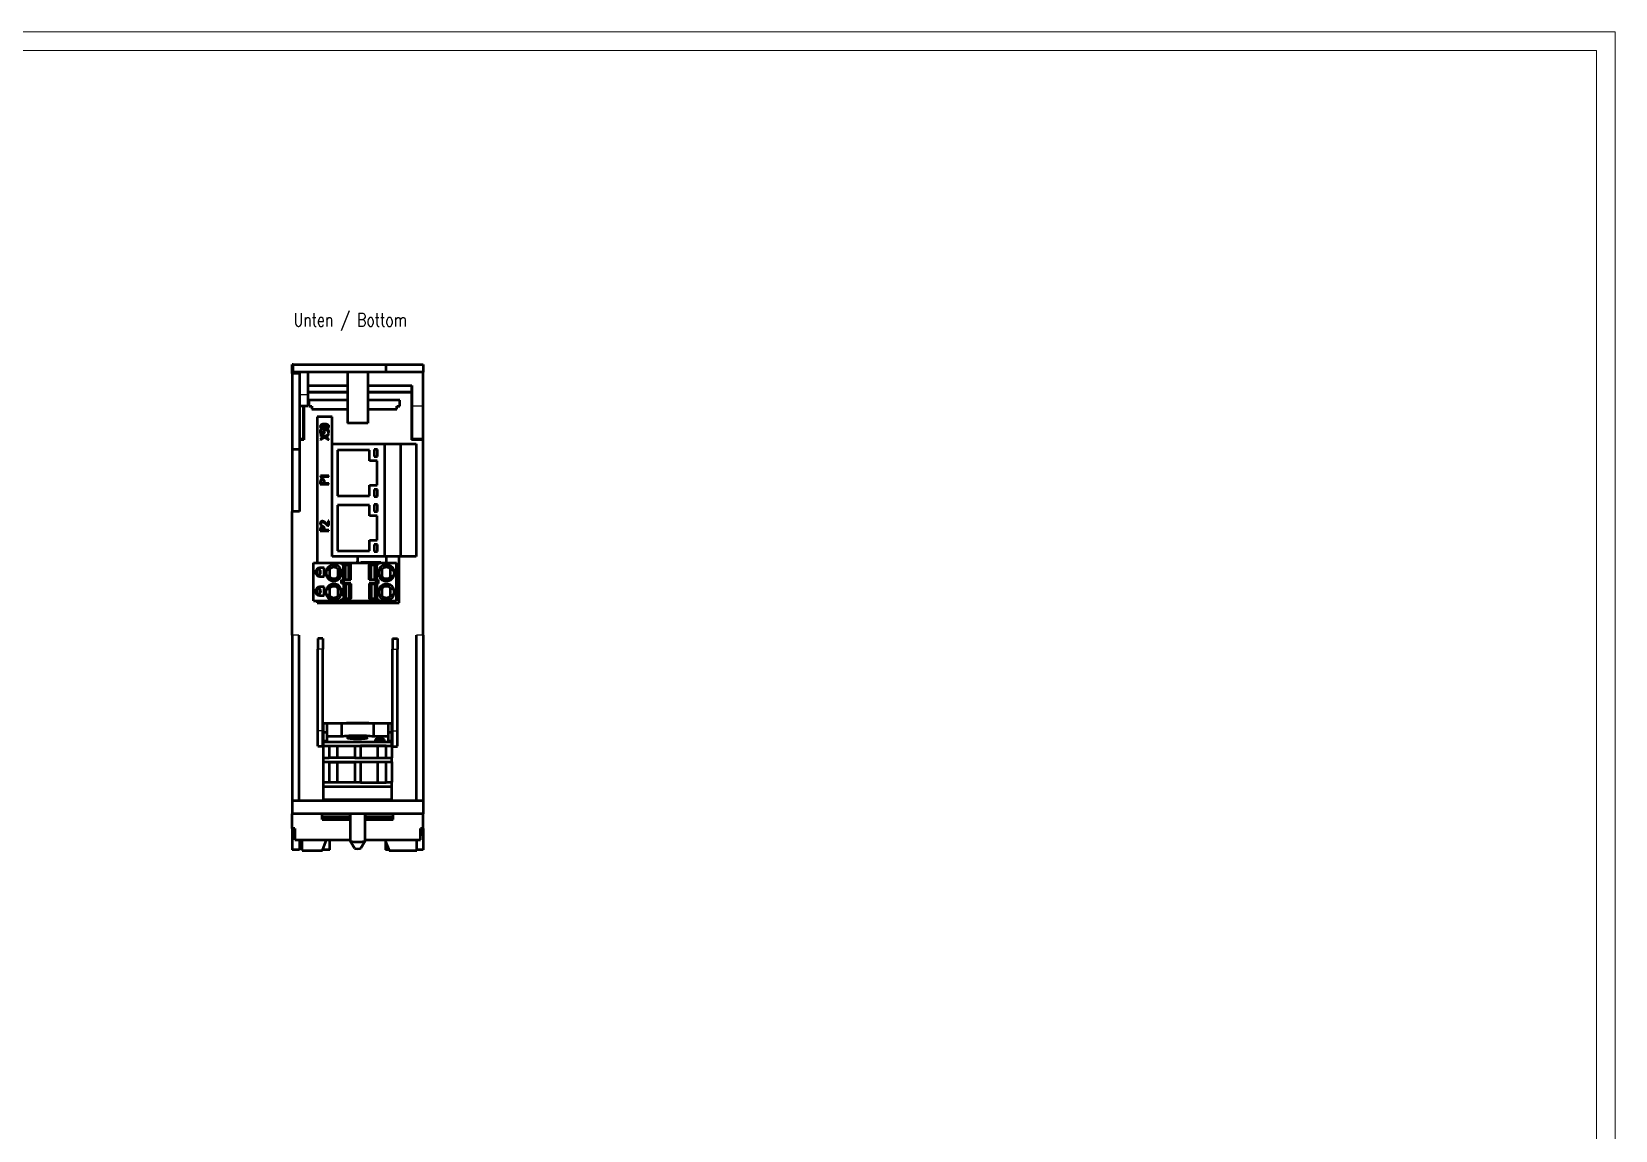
# Model space of a CAD drawing. Header units: millimetres. Extents: x 0 to 841, y 0 to 594.
# Drawn here: x 420.5 to 841, y 302.3 to 594 of the extents above; entities that cross this region are included whole.
import ezdxf

# ---------------------------------------------------------------- set-up
doc = ezdxf.new("R2010")
doc.units = ezdxf.units.MM
for name, color, linetype in [('1', 7, 'Continuous'), ('106', 7, 'Continuous'), ('201', 7, 'Continuous')]:
    doc.layers.add(name, color=color, linetype=linetype)
doc.styles.add('latin_extended', font='simplex.shx')

msp = doc.modelspace()

# ---------------------------------------------------------------- linework, layer by layer
at = {"layer": '1', "color": 7, "linetype": 'Continuous', "lineweight": 50}
for p, q in [((489.65, 503.58), (489.65, 505.58)), ((489.95, 505.58), (489.65, 505.58)), ((489.95, 505.58), (514.65, 505.58)), ((489.95, 503.58), (489.95, 505.58)), ((514.65, 505.58), (524.45, 505.58)), ((514.65, 503.58), (514.65, 505.58)), ((524.45, 505.58), (524.45, 503.58)), ((489.65, 503.23), (489.65, 503.58)), ((489.95, 503.58), (489.65, 503.58)), ((489.65, 503.23), (489.65, 483.03)), ((491.65, 503.23), (489.65, 503.23)), ((514.65, 503.58), (489.95, 503.58)), ((491.57, 503.58), (491.57, 503.23)), ((491.65, 503.23), (491.65, 483.03)), ((493.87, 503.58), (493.87, 497.58)), ((504.35, 503.58), (504.35, 490.08)), ((509.75, 503.58), (509.75, 490.08)), ((524.45, 503.58), (514.65, 503.58)), ((524.45, 494.58), (524.45, 503.58)), ((493.87, 500.08), (504.35, 500.08)), ((504.35, 498.28), (493.87, 498.28)), ((504.35, 498.18), (493.87, 498.18)), ((493.87, 497.58), (493.87, 494.58)), ((509.75, 500.08), (521.45, 500.08)), ((521.35, 498.28), (509.75, 498.28)), ((521.35, 498.18), (509.75, 498.18)), ((521.35, 500.08), (521.35, 498.28)), ((521.35, 498.28), (521.35, 498.18)), ((521.35, 498.18), (521.35, 485.58)), ((521.45, 500.08), (521.45, 494.58)), ((493.87, 494.58), (491.65, 494.58)), ((492.65, 485.78), (492.65, 494.58)), ((492.75, 494.58), (492.75, 485.58)), ((494.1, 496.15), (494.1, 494.57)), ((504.35, 496.15), (494.1, 496.15)), ((494.1, 494.57), (494.9, 494.57)), ((494.9, 494.57), (494.9, 493.8)), ((494.9, 493.8), (504.35, 493.8)), ((518.25, 496.15), (509.75, 496.15)), ((509.75, 493.8), (517.45, 493.8)), ((517.45, 494.57), (518.25, 494.57)), ((517.45, 493.8), (517.45, 494.57)), ((518.25, 494.57), (518.25, 496.15)), ((521.45, 494.58), (521.45, 485.78)), ((524.45, 485.78), (524.45, 494.58)), ((492.75, 489.44), (492.65, 489.44)), ((492.75, 488.13), (492.65, 488.13)), ((496.3, 491.77), (496.3, 452.97)), ((500.3, 491.77), (496.3, 491.77)), ((500.3, 484.58), (500.3, 491.77)), ((509.75, 490.08), (504.35, 490.08)), ((521.45, 489.44), (521.35, 489.44)), ((521.45, 488.13), (521.35, 488.13)), ((492.65, 485.78), (491.65, 485.78)), ((492.75, 485.58), (491.65, 485.58)), ((492.75, 486.85), (492.65, 486.85)), ((500.3, 484.58), (522.55, 484.58)), ((514.24, 454.68), (514.24, 484.58)), ((518.52, 454.68), (518.52, 484.58)), ((521.45, 486.85), (521.35, 486.85)), ((524.45, 485.58), (521.35, 485.58)), ((524.45, 485.78), (521.45, 485.78)), ((522.55, 484.58), (522.55, 454.68)), ((524.45, 485.58), (524.45, 485.78)), ((524.45, 433.78), (524.45, 485.58)), ((489.65, 483.03), (489.65, 466.58)), ((491.65, 483.03), (489.65, 483.03)), ((491.65, 483.03), (491.65, 466.58)), ((510.21, 482.86), (501.71, 482.86)), ((501.71, 482.86), (501.71, 470.76)), ((510.21, 480.06), (510.21, 482.86)), ((512.21, 480.06), (510.21, 480.06)), ((512.31, 483.06), (511.41, 483.06)), ((511.41, 483.06), (511.41, 481.16)), ((511.41, 481.16), (512.31, 481.16)), ((512.21, 473.56), (512.21, 480.06)), ((512.31, 481.16), (512.31, 483.06)), ((510.21, 470.76), (510.21, 473.56)), ((510.21, 473.56), (512.21, 473.56)), ((511.41, 472.46), (511.41, 470.56)), ((512.31, 472.46), (511.41, 472.46)), ((512.31, 470.56), (512.31, 472.46)), ((501.71, 470.76), (510.21, 470.76)), ((510.21, 468.26), (501.71, 468.26)), ((501.71, 468.26), (501.71, 456.16)), ((510.21, 465.46), (510.21, 468.26)), ((511.41, 470.56), (512.31, 470.56)), ((512.31, 468.46), (511.41, 468.46)), ((511.41, 468.46), (511.41, 466.56)), ((512.31, 466.56), (512.31, 468.46)), ((489.65, 433.78), (489.65, 466.58)), ((491.65, 466.58), (489.65, 466.58)), ((512.21, 465.46), (510.21, 465.46)), ((511.41, 466.56), (512.31, 466.56)), ((512.21, 458.96), (512.21, 465.46)), ((524.46, 465.38), (524.45, 465.38)), ((524.45, 464.88), (524.46, 464.88)), ((510.21, 458.96), (512.21, 458.96)), ((510.21, 456.16), (510.21, 458.96)), ((507, 454.68), (500.3, 454.68)), ((501.71, 456.16), (510.21, 456.16)), ((514.75, 454.68), (507, 454.68)), ((507, 454.68), (507, 453.02)), ((512.31, 457.86), (511.41, 457.86)), ((511.41, 457.86), (511.41, 455.96)), ((511.41, 455.96), (512.31, 455.96)), ((512.31, 455.96), (512.31, 457.86)), ((518.1, 454.68), (514.75, 454.68)), ((514.75, 452.97), (514.75, 454.68)), ((522.55, 454.68), (518.1, 454.68)), ((518.1, 442.38), (518.1, 454.68)), ((495.31, 452.97), (502.81, 452.97)), ((495.31, 442.91), (495.31, 452.97)), ((496.3, 451.34), (496.3, 449.61)), ((498.2, 451.63), (497.05, 451.63)), ((498.2, 449.33), (498.2, 451.63)), ((498.71, 451.07), (498.71, 449.49)), ((499.56, 451.24), (499.56, 449.31)), ((501.86, 449.31), (501.86, 451.24)), ((502.61, 449.27), (502.61, 451.28)), ((502.81, 452.97), (503.36, 452.97)), ((502.81, 452.53), (502.81, 452.97)), ((503.36, 452.53), (502.81, 452.53)), ((503.26, 452.43), (503.46, 452.43)), ((503.26, 448.53), (503.26, 452.43)), ((503.36, 452.97), (512.01, 452.97)), ((503.36, 452.53), (503.36, 452.97)), ((505.26, 452.53), (503.36, 452.53)), ((503.46, 452.43), (503.58, 452.43)), ((503.58, 452.43), (503.82, 452.43)), ((503.82, 452.43), (503.97, 452.43)), ((503.97, 452.43), (504.55, 452.43)), ((504.55, 452.43), (504.7, 452.43)), ((504.7, 452.43), (504.95, 452.43)), ((504.95, 452.43), (505.06, 452.43)), ((505.06, 452.43), (505.26, 452.43)), ((505.26, 452.43), (505.26, 452.53)), ((505.26, 448.53), (505.26, 452.43)), ((506.63, 453.02), (506.63, 452.97)), ((507, 453.02), (506.63, 453.02)), ((513.21, 453.02), (507.89, 453.02)), ((507.89, 453.02), (507.89, 452.97)), ((510.11, 452.53), (510.11, 452.43)), ((512.01, 452.53), (510.11, 452.53)), ((510.11, 452.43), (510.31, 452.43)), ((510.11, 448.53), (510.11, 452.43)), ((510.43, 452.43), (510.31, 452.43)), ((510.67, 452.43), (510.43, 452.43)), ((510.82, 452.43), (510.67, 452.43)), ((510.81, 452.43), (511.4, 452.43)), ((511.55, 452.43), (511.4, 452.43)), ((511.55, 452.43), (511.8, 452.43)), ((511.91, 452.43), (511.8, 452.43)), ((512.11, 452.43), (511.91, 452.43)), ((512.01, 452.97), (512.56, 452.97)), ((512.01, 452.53), (512.01, 452.97)), ((512.56, 452.53), (512.01, 452.53)), ((512.11, 448.53), (512.11, 452.43)), ((512.56, 452.97), (517.41, 452.97)), ((512.56, 452.53), (512.56, 452.97)), ((512.76, 449.27), (512.76, 451.28)), ((513.21, 452.97), (513.21, 453.02)), ((513.51, 451.24), (513.51, 449.31)), ((515.81, 449.31), (515.81, 451.24)), ((517.41, 442.91), (517.41, 452.97)), ((524.46, 451.61), (524.45, 451.61)), ((524.45, 451.1), (524.46, 451.1)), ((496.3, 446.27), (496.3, 444.53)), ((497.05, 449.33), (498.2, 449.33)), ((498.2, 446.55), (497.05, 446.55)), ((498.2, 444.25), (498.2, 446.55)), ((498.71, 444.41), (498.71, 445.99)), ((499.56, 446.16), (499.56, 444.23)), ((501.86, 444.23), (501.86, 446.16)), ((502.61, 446.2), (502.61, 444.19)), ((502.81, 448.43), (503.36, 448.43)), ((502.81, 447.45), (502.81, 448.43)), ((503.36, 447.45), (502.81, 447.45)), ((503.26, 448.53), (503.46, 448.53)), ((503.26, 447.35), (503.46, 447.35)), ((503.26, 447.35), (503.26, 443.45)), ((503.36, 448.43), (505.26, 448.43)), ((503.36, 447.45), (503.36, 448.43)), ((505.26, 447.45), (503.36, 447.45)), ((503.46, 448.53), (503.58, 448.53)), ((503.46, 447.35), (503.58, 447.35)), ((503.58, 448.53), (503.82, 448.53)), ((503.58, 447.35), (503.82, 447.35)), ((503.82, 448.53), (503.97, 448.53)), ((503.82, 447.35), (503.97, 447.35)), ((503.97, 448.53), (504.55, 448.53)), ((503.97, 447.35), (504.55, 447.35)), ((504.55, 448.53), (504.7, 448.53)), ((504.55, 447.35), (504.7, 447.35)), ((504.7, 448.53), (504.95, 448.53)), ((504.7, 447.35), (504.95, 447.35)), ((504.95, 448.53), (505.06, 448.53)), ((504.95, 447.35), (505.06, 447.35)), ((505.06, 448.53), (505.26, 448.53)), ((505.06, 447.35), (505.26, 447.35)), ((505.26, 448.43), (505.26, 448.53)), ((505.26, 447.35), (505.26, 447.45)), ((505.26, 447.35), (505.26, 443.45)), ((510.11, 448.53), (510.31, 448.53)), ((510.11, 448.53), (510.11, 448.43)), ((510.11, 448.43), (512.01, 448.43)), ((510.11, 447.45), (510.11, 447.35)), ((512.01, 447.45), (510.11, 447.45)), ((510.11, 447.35), (510.31, 447.35)), ((510.11, 447.35), (510.11, 443.45)), ((510.43, 448.53), (510.31, 448.53)), ((510.43, 447.35), (510.31, 447.35)), ((510.67, 448.53), (510.43, 448.53)), ((510.67, 447.35), (510.43, 447.35)), ((510.82, 448.53), (510.67, 448.53)), ((510.82, 447.35), (510.67, 447.35)), ((510.81, 448.53), (511.4, 448.53)), ((510.81, 447.35), (511.4, 447.35)), ((511.55, 448.53), (511.4, 448.53)), ((511.55, 447.35), (511.4, 447.35)), ((511.55, 448.53), (511.8, 448.53)), ((511.55, 447.35), (511.8, 447.35)), ((511.91, 448.53), (511.8, 448.53)), ((511.91, 447.35), (511.8, 447.35)), ((512.11, 448.53), (511.91, 448.53)), ((512.11, 447.35), (511.91, 447.35)), ((512.01, 448.43), (512.56, 448.43)), ((512.01, 447.45), (512.01, 448.43)), ((512.56, 447.45), (512.01, 447.45)), ((512.11, 447.35), (512.11, 443.45)), ((512.56, 447.45), (512.56, 448.43)), ((512.76, 444.19), (512.76, 446.2)), ((513.51, 446.16), (513.51, 444.23)), ((515.81, 444.23), (515.81, 446.16)), ((495.31, 442.91), (502.81, 442.91)), ((496.3, 442.91), (496.3, 442.38)), ((496.3, 442.38), (518.1, 442.38)), ((497.05, 444.25), (498.2, 444.25)), ((501.72, 443.3), (499.7, 443.3)), ((502.81, 443.35), (503.36, 443.35)), ((502.81, 442.91), (502.81, 443.35)), ((502.81, 442.91), (503.36, 442.91)), ((503.26, 443.45), (503.46, 443.45)), ((503.36, 443.35), (505.26, 443.35)), ((503.36, 442.91), (503.36, 443.35)), ((503.36, 442.91), (512.01, 442.91)), ((503.46, 443.45), (503.58, 443.45)), ((503.58, 443.45), (503.82, 443.45)), ((503.82, 443.45), (503.97, 443.45)), ((503.97, 443.45), (504.55, 443.45)), ((504.55, 443.45), (504.7, 443.45)), ((504.7, 443.45), (504.95, 443.45)), ((504.95, 443.45), (505.06, 443.45)), ((505.06, 443.45), (505.26, 443.45)), ((505.26, 443.35), (505.26, 443.45)), ((506.63, 442.91), (506.63, 442.86)), ((506.63, 442.86), (507, 442.86)), ((507, 442.86), (507, 442.47)), ((507, 442.47), (514.75, 442.47)), ((507.89, 442.91), (507.89, 442.86)), ((507.89, 442.86), (513.21, 442.86)), ((510.11, 443.45), (510.31, 443.45)), ((510.11, 443.45), (510.11, 443.35)), ((510.11, 443.35), (512.01, 443.35)), ((510.43, 443.45), (510.31, 443.45)), ((510.67, 443.45), (510.43, 443.45)), ((510.82, 443.45), (510.67, 443.45)), ((510.81, 443.45), (511.4, 443.45)), ((511.55, 443.45), (511.4, 443.45)), ((511.55, 443.45), (511.8, 443.45)), ((511.91, 443.45), (511.8, 443.45)), ((512.11, 443.45), (511.91, 443.45)), ((512.01, 443.35), (512.56, 443.35)), ((512.01, 442.91), (512.01, 443.35)), ((512.01, 442.91), (512.56, 442.91)), ((512.56, 442.91), (512.56, 443.35)), ((512.56, 442.91), (517.41, 442.91)), ((513.21, 442.86), (513.21, 442.91)), ((515.67, 443.3), (513.65, 443.3)), ((514.75, 442.47), (514.75, 442.91)), ((489.65, 433.78), (489.65, 389.78)), ((491.4, 433.78), (491.4, 389.78)), ((522.69, 389.78), (522.69, 433.78)), ((524.45, 433.78), (524.45, 389.78)), ((496.45, 432.87), (496.45, 430.04)), ((497.8, 432.87), (496.45, 432.87)), ((497.8, 432.87), (496.45, 432.87)), ((497.8, 432.87), (497.8, 430.04)), ((516.3, 432.87), (516.3, 430.04)), ((516.3, 432.87), (517.65, 432.87)), ((516.3, 432.87), (517.65, 432.87)), ((517.65, 432.87), (517.65, 430.04)), ((497.95, 407.99), (497.95, 410.38)), ((497.95, 410.38), (498.95, 410.38)), ((497.95, 405.7), (497.95, 407.99)), ((497.95, 407.99), (498.95, 407.99)), ((498.95, 407.99), (498.95, 410.38)), ((498.95, 410.38), (502.8, 410.38)), ((498.95, 405.7), (498.95, 407.99)), ((502.8, 410.38), (502.8, 406.81)), ((510, 410.38), (504.09, 410.38)), ((511.29, 410.38), (515.15, 410.38)), ((511.29, 410.38), (511.29, 406.81)), ((515.15, 410.38), (515.15, 407.99)), ((515.15, 410.38), (516.15, 410.38)), ((515.15, 407.99), (515.15, 405.7)), ((515.15, 407.99), (516.15, 407.99)), ((516.15, 407.99), (516.15, 410.38)), ((516.15, 405.7), (516.15, 407.99)), ((497.8, 404.19), (496.45, 404.19)), ((497.95, 405.47), (497.95, 405.7)), ((497.95, 405.7), (498.95, 405.7)), ((497.95, 404.4), (497.95, 405.47)), ((497.95, 405.47), (516.15, 405.47)), ((497.95, 404.4), (499.45, 404.4)), ((502.8, 406.81), (498.95, 406.81)), ((499.45, 404.4), (499.45, 404.37)), ((499.45, 404.4), (514.65, 404.4)), ((499.45, 404.37), (499.45, 404.34)), ((499.45, 404.37), (514.65, 404.37)), ((499.45, 404.34), (499.45, 401.18)), ((501.65, 404.34), (501.65, 401.16)), ((506.3, 404.34), (506.3, 401.18)), ((507.8, 404.34), (507.8, 401.18)), ((515.15, 406.81), (511.29, 406.81)), ((511.7, 406.02), (511.7, 405.82)), ((511.97, 405.94), (512.17, 405.97)), ((511.97, 405.72), (511.97, 405.94)), ((512.9, 405.79), (511.97, 405.94)), ((512.17, 405.97), (512.55, 405.9)), ((512.3, 406.03), (512.3, 405.94)), ((512.43, 405.76), (512.63, 405.78)), ((512.43, 405.67), (512.43, 405.76)), ((512.45, 401.16), (512.45, 404.34)), ((512.55, 405.9), (512.77, 405.92)), ((512.92, 405.9), (512.71, 405.88)), ((512.71, 405.88), (513.09, 405.81)), ((512.8, 406.03), (513, 406.05)), ((513.18, 405.96), (512.8, 406.03)), ((513.09, 405.81), (512.9, 405.79)), ((512.92, 405.84), (512.92, 405.9)), ((512.97, 405.94), (513.18, 405.96)), ((513, 406.05), (513.92, 405.89)), ((513.34, 405.94), (513.12, 405.92)), ((513.46, 406.08), (513.26, 406.06)), ((513.26, 406.01), (513.26, 406.06)), ((513.72, 405.87), (513.34, 405.94)), ((513.46, 405.97), (513.46, 406.08)), ((513.59, 405.68), (513.59, 405.81)), ((513.92, 405.89), (513.72, 405.87)), ((513.72, 405.69), (513.72, 405.87)), ((513.92, 405.72), (513.92, 405.89)), ((514.2, 405.82), (514.2, 406.02)), ((514.65, 404.37), (514.65, 404.4)), ((514.65, 404.4), (516.15, 404.4)), ((514.65, 404.34), (514.65, 404.37)), ((514.65, 401.18), (514.65, 404.34)), ((515.15, 405.7), (516.15, 405.7)), ((516.15, 405.47), (516.15, 405.7)), ((516.15, 404.4), (516.15, 405.47)), ((516.3, 404.19), (517.65, 404.19)), ((497.95, 400.08), (497.95, 401.18)), ((497.95, 401.18), (499.45, 401.18)), ((497.95, 400.08), (516.15, 400.08)), ((499.45, 401.16), (499.45, 401.18)), ((506.3, 401.16), (499.45, 401.16)), ((499.45, 400.08), (499.45, 400.06)), ((499.45, 400.06), (499.45, 394.68)), ((499.45, 400.06), (506.3, 400.06)), ((501.65, 400.06), (501.65, 394.66)), ((506.3, 401.18), (506.3, 401.16)), ((506.3, 401.18), (507.8, 401.18)), ((506.3, 400.06), (506.3, 394.68)), ((507.8, 401.18), (507.8, 401.16)), ((507.8, 401.16), (514.65, 401.16)), ((507.8, 400.06), (507.8, 394.68)), ((514.65, 400.06), (507.8, 400.06)), ((512.45, 394.66), (512.45, 400.06)), ((514.65, 401.18), (516.15, 401.18)), ((514.65, 401.16), (514.65, 401.18)), ((514.65, 400.06), (514.65, 400.08)), ((514.65, 394.68), (514.65, 400.06)), ((516.15, 400.08), (516.15, 401.18)), ((497.95, 393.58), (497.95, 394.68)), ((497.95, 394.68), (499.45, 394.68)), ((497.95, 390.08), (497.95, 393.58)), ((497.95, 393.58), (516.15, 393.58)), ((499.45, 394.66), (499.45, 394.68)), ((506.3, 394.66), (499.45, 394.66)), ((506.3, 394.68), (507.8, 394.68)), ((506.3, 394.68), (506.3, 394.66)), ((507.8, 394.68), (507.8, 394.66)), ((507.8, 394.66), (514.65, 394.66)), ((514.65, 394.66), (514.65, 394.68)), ((514.65, 394.68), (516.15, 394.68)), ((516.15, 393.58), (516.15, 394.68)), ((516.15, 390.08), (516.15, 393.58)), ((489.65, 389.78), (489.65, 386.28)), ((491.4, 389.78), (489.65, 389.78)), ((522.69, 389.78), (491.4, 389.78)), ((497.95, 390.08), (516.15, 390.08)), ((499.65, 390.08), (499.65, 389.78)), ((514.45, 390.08), (514.45, 389.78)), ((524.45, 389.78), (522.69, 389.78)), ((524.45, 389.78), (524.45, 386.28)), ((489.65, 382.38), (489.65, 386.28)), ((524.45, 386.28), (489.65, 386.28)), ((497.65, 385.59), (497.65, 386.28)), ((497.65, 385.52), (497.65, 385.59)), ((497.65, 385.59), (505.05, 385.59)), ((497.65, 384.78), (497.65, 385.52)), ((497.65, 385.52), (505.05, 385.52)), ((497.65, 384.78), (505.05, 384.78)), ((505.05, 385.76), (505.05, 386.28)), ((505.05, 386.28), (505.05, 379.14)), ((509.05, 386.28), (509.05, 385.76)), ((509.05, 379.14), (509.05, 386.28)), ((509.05, 385.59), (516.45, 385.59)), ((509.05, 385.52), (516.45, 385.52)), ((509.05, 384.78), (516.45, 384.78)), ((516.45, 385.59), (516.45, 386.28)), ((516.45, 385.52), (516.45, 385.59)), ((516.45, 384.78), (516.45, 385.52)), ((524.45, 382.38), (524.45, 386.28)), ((489.65, 382.38), (489.65, 382.28)), ((490.35, 382.38), (489.65, 382.38)), ((489.65, 382.28), (489.65, 381.28)), ((489.65, 381.28), (489.65, 376.78)), ((490.12, 381.28), (489.65, 381.28)), ((490.35, 382.38), (490.35, 379.38)), ((490.35, 379.38), (505.05, 379.38)), ((491.65, 379.38), (491.65, 376.78)), ((492.33, 376.58), (492.33, 379.38)), ((497.72, 376.58), (498.64, 378.98)), ((498.64, 378.98), (498.64, 379.38)), ((499.65, 376.78), (499.65, 379.38)), ((505.05, 379.12), (506.2, 377.15)), ((507.89, 377.15), (509.04, 379.12)), ((509.05, 379.38), (523.74, 379.38)), ((514.45, 379.45), (514.45, 378.98)), ((514.45, 379.38), (514.45, 376.78)), ((514.45, 378.98), (515.38, 376.58)), ((522.77, 376.58), (522.77, 379.38)), ((523.74, 379.38), (523.74, 382.38)), ((524.45, 382.38), (523.74, 382.38)), ((524.45, 381.28), (523.98, 381.28)), ((524.45, 382.38), (524.45, 382.28)), ((524.45, 382.28), (524.45, 381.28)), ((524.45, 381.28), (524.45, 376.78)), ((491.65, 376.78), (489.65, 376.78)), ((492.33, 376.58), (497.72, 376.58)), ((499.65, 376.78), (497.79, 376.78)), ((515.3, 376.78), (514.45, 376.78)), ((515.38, 376.58), (522.77, 376.58)), ((524.45, 376.78), (522.77, 376.78))]:
    msp.add_line(p, q, dxfattribs=at)
at = {"layer": '1', "color": 7, "linetype": 'Continuous', "lineweight": 25}
for p, q in [((493.87, 497.58), (491.65, 497.58)), ((492.65, 494.58), (491.65, 494.58)), ((524.45, 494.58), (521.45, 494.58)), ((503.46, 448.53), (503.46, 452.43)), ((503.58, 448.53), (503.58, 452.43)), ((503.82, 448.53), (503.82, 452.43)), ((503.97, 448.53), (503.97, 452.43)), ((504.55, 448.53), (504.55, 452.43)), ((504.7, 448.53), (504.7, 452.43)), ((504.95, 448.53), (504.95, 452.43)), ((505.06, 448.53), (505.06, 452.43)), ((510.31, 448.53), (510.31, 452.43)), ((510.43, 448.53), (510.43, 452.43)), ((510.67, 448.53), (510.67, 452.43)), ((510.82, 448.53), (510.82, 452.43)), ((511.4, 448.53), (511.4, 452.43)), ((511.55, 448.53), (511.55, 452.43)), ((511.8, 448.53), (511.8, 452.43)), ((511.91, 448.53), (511.91, 452.43)), ((503.46, 447.35), (503.46, 443.45)), ((503.58, 447.35), (503.58, 443.45)), ((503.82, 447.35), (503.82, 443.45)), ((503.97, 447.35), (503.97, 443.45)), ((504.55, 447.35), (504.55, 443.45)), ((504.7, 447.35), (504.7, 443.45)), ((504.95, 447.35), (504.95, 443.45)), ((505.06, 447.35), (505.06, 443.45)), ((510.31, 447.35), (510.31, 443.45)), ((510.43, 447.35), (510.43, 443.45)), ((510.67, 447.35), (510.67, 443.45)), ((510.82, 447.35), (510.82, 443.45)), ((511.4, 447.35), (511.4, 443.45)), ((511.55, 447.35), (511.55, 443.45)), ((511.8, 447.35), (511.8, 443.45)), ((511.91, 447.35), (511.91, 443.45)), ((491.4, 433.78), (489.65, 433.78)), ((524.45, 433.78), (522.69, 433.78)), ((489.95, 382.28), (489.65, 382.28)), ((524.45, 382.28), (524.15, 382.28))]:
    msp.add_line(p, q, dxfattribs=at)
at = {"layer": '1', "color": 7, "linetype": 'Continuous', "lineweight": 50}
for centre, radius, start, end in [((497.05, 450.48), 1.15, 90, 270), ((496.06, 450.48), 1.15, 0, 64.3655), ((496.06, 450.48), 1.15, 295.6345, 0), ((500.71, 450.28), 2.15, 27.9055, 158.4711), ((500.71, 450.28), 1.5, 39.9445, 140.0555), ((514.66, 450.28), 2.15, 207.9055, 152.0945), ((514.66, 450.28), 1.5, 39.9445, 140.0555), ((497.05, 445.4), 1.15, 90, 270), ((496.06, 445.4), 1.15, 0, 64.3655), ((500.71, 450.28), 2.15, 201.5289, 332.0945), ((500.71, 445.2), 2.15, 27.9055, 158.4711), ((500.71, 450.28), 1.5, 219.9445, 320.0555), ((500.71, 445.2), 1.5, 39.9445, 140.0555), ((514.66, 445.2), 2.15, 297.9055, 152.0945), ((514.66, 450.28), 1.5, 219.9445, 320.0555), ((514.66, 445.2), 1.5, 39.9445, 140.0555), ((496.06, 445.4), 1.15, 295.6345, 0), ((500.71, 445.2), 2.15, 201.5289, 242.0945), ((500.71, 445.2), 1.5, 219.9445, 320.0555), ((500.71, 445.2), 2.15, 297.9055, 332.0945), ((514.66, 445.2), 2.15, 207.9055, 242.0945), ((514.66, 445.2), 1.5, 219.9445, 320.0555), ((516.45, 386.28), 26.81, 188.3654, 193.1942), ((497.64, 386.28), 26.81, 346.8058, 351.6345)]:
    msp.add_arc(centre, radius, start, end, dxfattribs=at)
for centre, major_axis, ratio, start_param, end_param in [((499.86, 450.28), (1.3, 0), 0.759934, 1.805503, 2.657041), ((501.56, 450.28), (1.3, 0), 0.759934, 0.62981, 1.336089), ((513.81, 450.28), (1.3, 0), 0.759934, 1.805503, 2.511783), ((515.51, 450.28), (1.3, 0), 0.759934, 0, 1.336089), ((515.51, 450.28), (1.3, 0), 0.759934, 4.947096, 6.283185), ((499.86, 450.28), (1.3, 0), 0.759934, 3.626145, 4.477682), ((499.86, 445.2), (1.3, 0), 0.759934, 1.805503, 2.657041), ((501.56, 450.28), (1.3, 0), 0.759934, 4.947096, 5.653375), ((501.56, 445.2), (1.3, 0), 0.759934, 0.62981, 1.336089), ((513.81, 450.28), (1.3, 0), 0.759934, 3.771402, 4.477682), ((513.81, 445.2), (1.3, 0), 0.759934, 1.805503, 2.511783), ((515.51, 445.2), (1.3, 0), 0.759934, 0, 1.336089), ((499.86, 445.2), (1.3, 0), 0.759934, 3.626145, 4.477682), ((501.56, 445.2), (1.3, 0), 0.759934, 4.947096, 5.653375), ((513.81, 445.2), (1.3, 0), 0.759934, 3.771402, 4.477682), ((515.51, 445.2), (1.3, 0), 0.759934, 4.947096, 6.283185), ((507.05, 406.35), (5.5, 0), 0.12941, 0.689775, 2.451818), ((512.95, 406.02), (-1.25, 0), 0.130526, 3.141593, 6.283185), ((512.95, 405.82), (-1.25, 0), 0.130526, 0, 3.141593), ((512.95, 405.72), (-1.25, 0), 0.130526, 5.60465, 5.966375), ((512.95, 405.72), (-1.25, 0), 0.130526, 3.458403, 3.820128), ((507.05, 379.14), (-2, 0), 0.130526, 0, 3.141593), ((507.05, 377.16), (0.85, 0), 0.130526, 3.217384, 6.207493)]:
    msp.add_ellipse(centre, major_axis=major_axis, ratio=ratio, start_param=start_param, end_param=end_param, dxfattribs=at)
msp.add_ellipse((507.05, 406.47), major_axis=(2.69, 0), ratio=0.130526, dxfattribs=at)
for points, knots in [([(499.27, 489.55), (499.21, 489.6), (499.15, 489.64), (499.02, 489.69), (498.94, 489.72), (498.77, 489.74), (498.68, 489.75), (498.49, 489.75), (498.39, 489.75), (498.27, 489.75), (498.26, 489.75), (498.14, 489.75), (498.04, 489.75), (497.84, 489.75), (497.75, 489.74), (497.59, 489.72), (497.51, 489.7), (497.38, 489.64), (497.31, 489.6), (497.17, 489.46), (497.13, 489.35), (497.13, 489.05), (497.17, 488.93), (497.31, 488.79), (497.38, 488.75), (497.44, 488.72)], [0, 0, 0, 0, 0.078552, 0.078552, 0.157105, 0.157105, 0.236105, 0.236105, 0.315096, 0.315096, 0.323455, 0.323455, 0.402446, 0.402446, 0.481446, 0.481446, 0.560979, 0.560979, 0.640512, 0.640512, 0.780776, 0.780776, 0.92052, 0.92052, 1, 1, 1, 1]), ([(497.38, 488.95), (497.32, 489), (497.28, 489.09), (497.28, 489.3), (497.32, 489.39), (497.38, 489.44)], [0, 0, 0, 0, 0.506427, 0.506427, 1, 1, 1, 1]), ([(497.38, 488.95), (497.32, 489), (497.28, 489.09), (497.28, 489.3), (497.32, 489.39), (497.38, 489.44)], [0, 0, 0, 0, 0.506427, 0.506427, 1, 1, 1, 1]), ([(497.38, 489.44), (497.42, 489.48), (497.47, 489.51), (497.58, 489.56), (497.65, 489.57), (497.8, 489.59), (497.88, 489.6), (498.06, 489.6), (498.15, 489.6), (498.26, 489.6), (498.27, 489.6), (498.38, 489.6), (498.47, 489.6), (498.64, 489.6), (498.73, 489.59), (498.88, 489.57), (498.94, 489.56), (499.06, 489.51), (499.11, 489.48), (499.21, 489.38), (499.24, 489.3), (499.24, 489.09), (499.22, 489.01), (499.11, 488.91), (499.06, 488.88), (499, 488.86)], [0, 0, 0, 0, 0.086443, 0.086443, 0.173633, 0.173633, 0.260744, 0.260744, 0.347275, 0.347275, 0.357164, 0.357164, 0.439739, 0.439739, 0.522325, 0.522325, 0.604911, 0.604911, 0.686566, 0.686566, 0.80066, 0.80066, 0.917169, 0.917169, 1, 1, 1, 1]), ([(497.44, 488.72), (497.51, 488.7), (497.59, 488.67), (497.75, 488.65), (497.84, 488.64), (498.04, 488.64), (498.14, 488.64), (498.26, 488.64), (498.27, 488.64), (498.39, 488.64), (498.49, 488.64), (498.68, 488.64), (498.77, 488.65), (498.94, 488.67), (499.02, 488.7), (499.15, 488.75), (499.21, 488.79), (499.27, 488.84)], [0, 0, 0, 0, 0.141898, 0.141898, 0.282703, 0.282703, 0.423492, 0.423492, 0.438391, 0.438391, 0.57918, 0.57918, 0.719985, 0.719985, 0.859993, 0.859993, 1, 1, 1, 1]), ([(499, 488.86), (498.94, 488.84), (498.88, 488.82), (498.73, 488.8), (498.64, 488.8), (498.47, 488.79), (498.38, 488.79), (498.27, 488.79), (498.26, 488.79), (498.15, 488.79), (498.06, 488.79), (497.88, 488.8), (497.8, 488.8), (497.65, 488.82), (497.58, 488.83), (497.52, 488.86)], [0, 0, 0, 0, 0.159289, 0.159289, 0.318578, 0.318578, 0.477845, 0.477845, 0.496919, 0.496919, 0.663815, 0.663815, 0.831832, 0.831832, 1, 1, 1, 1]), ([(499.4, 487.76), (499.4, 487.8), (499.4, 487.84), (499.4, 487.94), (499.39, 488.01), (499.32, 488.14), (499.27, 488.2), (499.15, 488.3), (499.07, 488.33), (498.89, 488.39), (498.79, 488.4), (498.43, 488.4), (498.25, 488.36), (497.98, 488.2), (497.91, 488.09), (497.91, 487.89), (497.92, 487.84), (497.94, 487.75), (497.96, 487.71), (497.98, 487.67)], [0, 0, 0, 0, 0.029959, 0.029959, 0.126646, 0.126646, 0.223666, 0.223666, 0.321094, 0.321094, 0.417954, 0.417954, 0.628476, 0.628476, 0.838607, 0.838607, 0.919303, 0.919303, 1, 1, 1, 1]), ([(498.11, 487.77), (498.08, 487.81), (498.07, 487.87), (498.07, 488.01), (498.1, 488.07), (498.19, 488.15), (498.24, 488.18), (498.37, 488.22), (498.44, 488.24), (498.57, 488.25), (498.63, 488.25), (498.75, 488.25), (498.82, 488.24), (498.96, 488.21), (499.02, 488.18), (499.12, 488.12), (499.17, 488.08), (499.23, 487.98), (499.24, 487.92), (499.24, 487.83), (499.24, 487.79), (499.23, 487.73), (499.22, 487.69), (499.21, 487.66)], [0, 0, 0, 0, 0.077575, 0.077575, 0.151004, 0.151004, 0.224877, 0.224877, 0.299345, 0.299345, 0.373813, 0.373813, 0.495755, 0.495755, 0.617696, 0.617696, 0.739638, 0.739638, 0.8632, 0.8632, 0.9316, 0.9316, 1, 1, 1, 1]), ([(499.27, 488.84), (499.36, 488.93), (499.4, 489.05), (499.4, 489.34), (499.36, 489.46), (499.27, 489.55)], [0, 0, 0, 0, 0.502804, 0.502804, 1, 1, 1, 1]), ([(499.27, 488.84), (499.36, 488.93), (499.4, 489.05), (499.4, 489.34), (499.36, 489.46), (499.27, 489.55)], [0, 0, 0, 0, 0.502804, 0.502804, 1, 1, 1, 1]), ([(497.98, 487.67), (498, 487.64), (498.02, 487.61), (498.07, 487.55), (498.1, 487.53), (498.12, 487.51)], [0, 0, 0, 0, 0.505491, 0.505491, 1, 1, 1, 1]), ([(499.11, 487.37), (499.19, 487.4), (499.24, 487.44), (499.32, 487.53), (499.35, 487.58), (499.39, 487.67), (499.4, 487.72), (499.4, 487.76)], [0, 0, 0, 0, 0.332191, 0.332191, 0.664382, 0.664382, 1, 1, 1, 1]), ([(497.18, 475.81), (497.22, 475.77), (497.26, 475.73), (497.34, 475.64), (497.38, 475.6), (497.45, 475.52), (497.48, 475.49), (497.53, 475.43), (497.55, 475.41), (497.55, 475.4)], [0, 0, 0, 0, 0.24629, 0.24629, 0.49534, 0.49534, 0.74767, 0.74767, 1, 1, 1, 1]), ([(497.71, 475.43), (497.71, 475.44), (497.7, 475.45), (497.7, 475.48), (497.68, 475.5), (497.63, 475.57), (497.6, 475.61), (497.5, 475.72), (497.43, 475.79), (497.34, 475.88)], [0, 0, 0, 0, 0.242054, 0.242054, 0.49186, 0.49186, 0.74593, 0.74593, 1, 1, 1, 1]), ([(498.28, 474.04), (498.28, 474.18), (498.28, 474.31), (498.28, 474.66), (498.23, 474.84), (498.06, 475.03), (498, 475.07), (497.87, 475.13), (497.8, 475.15), (497.65, 475.15), (497.58, 475.13), (497.44, 475.07), (497.38, 475.03), (497.27, 474.91), (497.22, 474.84), (497.16, 474.66), (497.14, 474.56), (497.14, 474.25), (497.14, 474.06), (497.14, 473.87)], [0, 0, 0, 0, 0.118521, 0.118521, 0.314648, 0.314648, 0.404037, 0.404037, 0.493938, 0.493938, 0.583277, 0.583277, 0.673112, 0.673112, 0.76219, 0.76219, 0.851713, 0.851713, 1, 1, 1, 1]), ([(497.3, 474.44), (497.3, 474.53), (497.31, 474.61), (497.36, 474.74), (497.39, 474.79), (497.47, 474.88), (497.52, 474.92), (497.62, 474.96), (497.67, 474.97), (497.77, 474.97), (497.82, 474.96), (497.92, 474.92), (497.96, 474.89), (498.04, 474.8), (498.07, 474.74), (498.11, 474.61), (498.12, 474.53), (498.12, 474.31), (498.12, 474.18), (498.12, 474.04)], [0, 0, 0, 0, 0.106268, 0.106268, 0.213254, 0.213254, 0.32024, 0.32024, 0.42804, 0.42804, 0.532978, 0.532978, 0.638764, 0.638764, 0.743844, 0.743844, 0.848924, 0.848924, 1, 1, 1, 1]), ([(497.19, 463.75), (497.17, 463.71), (497.16, 463.67), (497.13, 463.57), (497.13, 463.52), (497.13, 463.23), (497.22, 463.07), (497.42, 462.98)], [0, 0, 0, 0, 0.181217, 0.181217, 0.362434, 0.362434, 1, 1, 1, 1]), ([(498.28, 461.62), (498.28, 461.74), (498.28, 461.86), (498.28, 462.18), (498.23, 462.34), (498.06, 462.51), (498, 462.55), (497.87, 462.61), (497.8, 462.62), (497.65, 462.62), (497.58, 462.61), (497.44, 462.55), (497.38, 462.51), (497.27, 462.41), (497.22, 462.34), (497.16, 462.18), (497.14, 462.09), (497.14, 461.81), (497.14, 461.64), (497.14, 461.47)], [0, 0, 0, 0, 0.118499, 0.118499, 0.31459, 0.31459, 0.403966, 0.403966, 0.493872, 0.493872, 0.583215, 0.583215, 0.67307, 0.67307, 0.762169, 0.762169, 0.851699, 0.851699, 1, 1, 1, 1]), ([(497.97, 463.94), (497.93, 463.96), (497.88, 463.97), (497.78, 463.99), (497.72, 464), (497.61, 464), (497.55, 463.99), (497.43, 463.96), (497.38, 463.94), (497.3, 463.88), (497.28, 463.86), (497.25, 463.84)], [0, 0, 0, 0, 0.210731, 0.210731, 0.421785, 0.421785, 0.657879, 0.657879, 0.892261, 0.892261, 1, 1, 1, 1]), ([(497.49, 463.12), (497.35, 463.19), (497.28, 463.3), (497.28, 463.6), (497.33, 463.7), (497.42, 463.77)], [0, 0, 0, 0, 0.512977, 0.512977, 1, 1, 1, 1]), ([(497.42, 463.77), (497.45, 463.79), (497.49, 463.81), (497.58, 463.83), (497.62, 463.84), (497.71, 463.84), (497.76, 463.83), (497.84, 463.82), (497.88, 463.81), (497.92, 463.79)], [0, 0, 0, 0, 0.251259, 0.251259, 0.499997, 0.499997, 0.748734, 0.748734, 1, 1, 1, 1]), ([(497.92, 463.79), (497.97, 463.78), (498.02, 463.75), (498.15, 463.67), (498.22, 463.62), (498.36, 463.52), (498.43, 463.46), (498.58, 463.34), (498.65, 463.28), (498.79, 463.16), (498.85, 463.1), (498.98, 463), (499.03, 462.95), (499.08, 462.91)], [0, 0, 0, 0, 0.166514, 0.166514, 0.332492, 0.332492, 0.499168, 0.499168, 0.665741, 0.665741, 0.832218, 0.832218, 1, 1, 1, 1]), ([(499.16, 463.05), (499.04, 463.15), (498.92, 463.25), (498.69, 463.44), (498.59, 463.53), (498.38, 463.69), (498.29, 463.76), (498.12, 463.88), (498.04, 463.92), (497.97, 463.94)], [0, 0, 0, 0, 0.249944, 0.249944, 0.499392, 0.499392, 0.749391, 0.749391, 1, 1, 1, 1]), ([(497.3, 461.98), (497.3, 462.06), (497.31, 462.13), (497.36, 462.25), (497.39, 462.3), (497.47, 462.38), (497.52, 462.41), (497.62, 462.45), (497.67, 462.46), (497.77, 462.46), (497.82, 462.45), (497.92, 462.41), (497.96, 462.38), (498.04, 462.31), (498.07, 462.26), (498.11, 462.14), (498.12, 462.07), (498.12, 461.86), (498.12, 461.74), (498.12, 461.62)], [0, 0, 0, 0, 0.106234, 0.106234, 0.213166, 0.213166, 0.320097, 0.320097, 0.427867, 0.427867, 0.532775, 0.532775, 0.638557, 0.638557, 0.743697, 0.743697, 0.848837, 0.848837, 1, 1, 1, 1]), ([(496.45, 408.36), (496.45, 410.07), (496.45, 413.58), (496.45, 419.02), (496.45, 424.53), (496.45, 428.22), (496.45, 430.04)], [0, 0, 0, 0, 0.247133, 0.501505, 0.755848, 1, 1, 1, 1]), ([(497.8, 408.36), (497.8, 410.07), (497.8, 413.58), (497.8, 419.02), (497.8, 424.53), (497.8, 428.22), (497.8, 430.04)], [0, 0, 0, 0, 0.247133, 0.501505, 0.755848, 1, 1, 1, 1]), ([(516.3, 408.36), (516.3, 410.07), (516.3, 413.58), (516.3, 419.02), (516.3, 424.53), (516.3, 428.22), (516.3, 430.04)], [0, 0, 0, 0, 0.247133, 0.501505, 0.755848, 1, 1, 1, 1]), ([(517.65, 408.36), (517.65, 410.07), (517.65, 413.58), (517.65, 419.02), (517.65, 424.53), (517.65, 428.22), (517.65, 430.04)], [0, 0, 0, 0, 0.247133, 0.501505, 0.755848, 1, 1, 1, 1]), ([(502.8, 410.38), (502.9, 410.38), (503.09, 410.38), (503.29, 410.38), (503.46, 410.38), (503.51, 410.38), (503.62, 410.38), (503.68, 410.38), (503.85, 410.38), (503.97, 410.38), (504.09, 410.38)], [0, 0, 0, 0, 0.25, 0.5, 0.5, 0.625, 0.625, 0.75, 0.75, 1, 1, 1, 1]), ([(504.09, 410.38), (504.15, 410.38), (504.2, 410.38), (504.31, 410.38), (504.37, 410.38), (504.54, 410.38), (504.66, 410.38), (504.84, 410.38), (504.9, 410.38), (505.02, 410.38), (505.08, 410.38), (505.26, 410.38), (505.38, 410.38), (505.57, 410.38), (505.63, 410.38), (505.76, 410.38), (505.82, 410.38), (506.01, 410.38), (506.27, 410.38), (506.53, 410.38), (506.72, 410.38), (506.79, 410.38), (506.92, 410.38), (506.98, 410.38), (507.18, 410.38), (507.31, 410.38), (507.5, 410.38), (507.56, 410.38), (507.69, 410.38), (507.76, 410.38), (508.08, 410.38), (508.33, 410.38), (508.83, 410.38), (509.08, 410.38), (509.37, 410.38), (509.43, 410.38), (509.55, 410.38), (509.61, 410.38), (509.78, 410.38), (509.89, 410.38), (510, 410.38)], [0, 0, 0, 0, 0.03125, 0.03125, 0.0625, 0.0625, 0.125, 0.125, 0.15625, 0.15625, 0.1875, 0.1875, 0.25, 0.25, 0.28125, 0.28125, 0.3125, 0.3125, 0.375, 0.4375, 0.4375, 0.46875, 0.46875, 0.5, 0.5, 0.5625, 0.5625, 0.59375, 0.59375, 0.625, 0.625, 0.75, 0.75, 0.875, 0.875, 0.90625, 0.90625, 0.9375, 0.9375, 1, 1, 1, 1]), ([(510, 410.38), (510.06, 410.38), (510.12, 410.38), (510.21, 410.38), (510.24, 410.38), (510.3, 410.38), (510.44, 410.38), (510.69, 410.38), (511, 410.38), (511.2, 410.38), (511.29, 410.38)], [0, 0, 0, 0, 0.125, 0.125, 0.1875, 0.1875, 0.25, 0.5, 0.75, 1, 1, 1, 1]), ([(512.77, 405.92), (512.75, 405.93), (512.69, 405.94), (512.59, 405.95), (512.48, 405.97), (512.37, 405.99), (512.3, 406.01), (512.29, 406.04), (512.37, 406.07), (512.54, 406.1), (512.74, 406.11), (512.95, 406.12), (513.14, 406.11), (513.32, 406.1), (513.41, 406.09), (513.46, 406.08)], [0, 0, 0, 0, 0.047503, 0.105963, 0.193082, 0.248288, 0.32308, 0.406005, 0.518446, 0.605742, 0.694909, 0.777835, 0.843845, 0.919262, 1, 1, 1, 1]), ([(513.12, 405.92), (513.15, 405.91), (513.22, 405.9), (513.35, 405.88), (513.5, 405.86), (513.59, 405.83), (513.6, 405.8), (513.54, 405.77), (513.41, 405.75), (513.24, 405.73), (513.03, 405.72), (512.82, 405.72), (512.65, 405.73), (512.52, 405.74), (512.46, 405.75), (512.43, 405.76)], [0, 0, 0, 0, 0.050563, 0.130579, 0.247483, 0.318472, 0.405406, 0.499502, 0.57519, 0.656193, 0.741255, 0.819133, 0.900761, 0.95101, 1, 1, 1, 1]), ([(512.55, 406.03), (512.55, 406.03), (512.55, 406.02), (512.57, 406.01), (512.68, 405.99), (512.78, 405.97), (512.87, 405.96), (512.93, 405.95), (512.97, 405.94)], [0, 0, 0, 0, 0.000066, 0.190757, 0.416244, 0.628343, 0.792626, 1, 1, 1, 1]), ([(513.26, 406.06), (513.21, 406.07), (513.11, 406.08), (512.92, 406.08), (512.77, 406.08), (512.66, 406.07), (512.61, 406.06), (512.6, 406.06)], [0, 0, 0, 0, 0.279396, 0.478525, 0.693955, 0.867905, 1, 1, 1, 1]), ([(512.63, 405.78), (512.67, 405.77), (512.75, 405.76), (512.93, 405.75), (513.13, 405.76), (513.28, 405.78), (513.34, 405.8), (513.35, 405.81), (513.35, 405.81)], [0, 0, 0, 0, 0.162968, 0.354774, 0.536167, 0.753121, 0.918086, 1, 1, 1, 1]), ([(513.32, 405.83), (513.31, 405.83), (513.26, 405.84), (513.17, 405.86), (513.07, 405.87), (512.99, 405.89), (512.94, 405.89), (512.92, 405.9)], [0, 0, 0, 0, 0.18631, 0.376341, 0.65875, 0.899214, 1, 1, 1, 1])]:
    msp.add_open_spline(points, degree=3, knots=knots, dxfattribs=at)
for points, degree in [([(497.29, 488.37), (497.24, 488.37), (497.19, 488.37), (497.14, 488.37)], 3), ([(497.14, 488.37), (497.14, 488.06), (497.14, 487.75), (497.14, 487.44)], 3), ([(497.29, 487.51), (497.29, 487.8), (497.29, 488.09), (497.29, 488.37)], 3), ([(497.52, 488.86), (497.47, 488.88), (497.42, 488.91), (497.38, 488.95)], 3), ([(497.18, 487.04), (497.16, 486.99), (497.13, 486.95), (497.1, 486.9)], 3), ([(497.1, 486.9), (497.43, 486.72), (497.75, 486.54), (498.08, 486.37)], 3), ([(498.08, 486.37), (497.75, 486.18), (497.43, 486), (497.1, 485.82)], 3), ([(497.1, 485.82), (497.13, 485.78), (497.16, 485.73), (497.18, 485.69)], 3), ([(497.14, 487.44), (497.14, 487.41), (497.14, 487.39), (497.14, 487.36)], 3), ([(497.14, 487.36), (497.55, 487.36), (497.96, 487.36), (498.37, 487.36)], 3), ([(498.24, 486.46), (497.88, 486.65), (497.53, 486.84), (497.18, 487.04)], 3), ([(497.18, 485.69), (497.53, 485.89), (497.88, 486.08), (498.23, 486.28)], 3), ([(498.12, 487.51), (497.85, 487.51), (497.57, 487.51), (497.29, 487.51)], 3), ([(498.18, 487.67), (498.15, 487.69), (498.13, 487.72), (498.11, 487.77)], 3), ([(498.26, 487.62), (498.24, 487.63), (498.21, 487.64), (498.18, 487.67)], 3), ([(498.23, 486.28), (498.6, 486.08), (498.98, 485.87), (499.35, 485.67)], 3), ([(499.35, 487.08), (498.98, 486.87), (498.61, 486.67), (498.24, 486.46)], 3), ([(498.3, 487.61), (498.3, 487.61), (498.28, 487.61), (498.26, 487.62)], 3), ([(498.37, 487.59), (498.35, 487.6), (498.33, 487.6), (498.3, 487.61)], 3), ([(498.37, 487.36), (498.37, 487.44), (498.37, 487.52), (498.37, 487.59)], 3), ([(498.39, 486.37), (498.74, 486.56), (499.08, 486.76), (499.43, 486.95)], 3), ([(499.43, 485.8), (499.08, 485.99), (498.74, 486.18), (498.39, 486.37)], 3), ([(499.15, 487.58), (499.13, 487.55), (499.09, 487.53), (499.05, 487.51)], 3), ([(499.05, 487.51), (499.07, 487.46), (499.09, 487.42), (499.11, 487.37)], 3), ([(499.21, 487.66), (499.2, 487.63), (499.18, 487.6), (499.15, 487.58)], 3), ([(499.43, 486.95), (499.4, 486.99), (499.37, 487.04), (499.35, 487.08)], 3), ([(499.35, 485.67), (499.37, 485.71), (499.4, 485.75), (499.43, 485.8)], 3), ([(500.3, 454.68), (500.3, 484.58)], 1), ([(497.15, 476.06), (497.15, 476.03), (497.15, 476), (497.15, 475.97)], 3), ([(499.39, 476.06), (498.64, 476.06), (497.9, 476.06), (497.15, 476.06)], 3), ([(497.15, 475.97), (497.15, 475.93), (497.15, 475.88), (497.15, 475.84)], 3), ([(497.15, 475.84), (497.16, 475.83), (497.17, 475.82), (497.18, 475.81)], 3), ([(497.34, 475.88), (498.03, 475.88), (498.71, 475.88), (499.39, 475.88)], 3), ([(497.55, 475.42), (497.6, 475.42), (497.65, 475.43), (497.71, 475.43)], 3), ([(497.55, 475.4), (497.55, 475.4), (497.55, 475.41), (497.55, 475.42)], 3), ([(499.39, 475.88), (499.39, 475.94), (499.39, 476), (499.39, 476.06)], 3), ([(497.14, 473.87), (497.89, 473.87), (498.64, 473.87), (499.39, 473.87)], 3), ([(497.3, 474.04), (497.3, 474.18), (497.3, 474.31), (497.3, 474.44)], 3), ([(498.12, 474.04), (497.85, 474.04), (497.57, 474.04), (497.3, 474.04)], 3), ([(499.39, 474.04), (499.02, 474.04), (498.65, 474.04), (498.28, 474.04)], 3), ([(499.39, 473.87), (499.39, 473.92), (499.39, 473.98), (499.39, 474.04)], 3), ([(497.25, 463.84), (497.23, 463.81), (497.21, 463.78), (497.19, 463.75)], 3), ([(497.42, 462.98), (497.44, 463.02), (497.46, 463.07), (497.49, 463.12)], 3), ([(499.08, 462.91), (499.09, 462.9), (499.09, 462.9), (499.1, 462.89)], 3), ([(499.1, 462.89), (499.2, 462.89), (499.29, 462.89), (499.39, 462.89)], 3), ([(499.23, 463.05), (499.21, 463.05), (499.18, 463.05), (499.16, 463.05)], 3), ([(499.39, 464.09), (499.34, 464.09), (499.28, 464.09), (499.23, 464.09)], 3), ([(499.23, 464.09), (499.23, 463.74), (499.23, 463.39), (499.23, 463.05)], 3), ([(499.39, 462.89), (499.39, 463.29), (499.39, 463.69), (499.39, 464.09)], 3), ([(497.14, 461.47), (497.89, 461.47), (498.64, 461.47), (499.39, 461.47)], 3), ([(497.3, 461.62), (497.3, 461.74), (497.3, 461.86), (497.3, 461.98)], 3), ([(498.12, 461.62), (497.85, 461.62), (497.57, 461.62), (497.3, 461.62)], 3), ([(499.39, 461.62), (499.02, 461.62), (498.65, 461.62), (498.28, 461.62)], 3), ([(499.39, 461.47), (499.39, 461.52), (499.39, 461.57), (499.39, 461.62)], 3), ([(497.2, 445.41), (497.17, 445.39), (497.14, 445.36), (497.1, 445.34)], 3), ([(496.45, 404.24), (496.45, 404.25), (496.45, 404.5), (496.45, 405.5), (496.45, 406.92), (496.45, 407.91), (496.45, 408.36)], 3), ([(497.8, 404.24), (497.8, 404.25), (497.8, 404.5), (497.8, 405.5), (497.8, 406.92), (497.8, 407.91), (497.8, 408.36)], 3), ([(516.3, 404.24), (516.3, 404.25), (516.3, 404.5), (516.3, 405.5), (516.3, 406.92), (516.3, 407.91), (516.3, 408.36)], 3), ([(517.65, 404.24), (517.65, 404.25), (517.65, 404.5), (517.65, 405.5), (517.65, 406.92), (517.65, 407.91), (517.65, 408.36)], 3), ([(497.95, 401.18), (497.95, 402.26), (497.95, 403.33), (497.95, 404.4)], 3), ([(499.45, 404.34), (501.73, 404.34), (504.01, 404.34), (506.3, 404.34)], 3), ([(514.65, 404.34), (512.36, 404.34), (510.08, 404.34), (507.8, 404.34)], 3), ([(516.15, 404.4), (516.15, 403.33), (516.15, 402.26), (516.15, 401.18)], 3), ([(497.95, 394.68), (497.95, 396.48), (497.95, 398.28), (497.95, 400.08)], 3), ([(516.15, 400.08), (516.15, 398.28), (516.15, 396.48), (516.15, 394.68)], 3)]:
    msp.add_open_spline(points, degree=degree, dxfattribs=at)
at = {"layer": '1', "color": 7, "linetype": 'Continuous', "lineweight": 25}
for points, degree in [([(497.8, 430.04), (496.45, 430.04)], 1), ([(516.3, 430.04), (516.75, 430.04), (517.2, 430.04), (517.65, 430.04)], 3), ([(497.8, 408.36), (496.45, 408.36)], 1), ([(516.3, 408.36), (517.65, 408.36)], 1), ([(497.8, 404.24), (496.45, 404.24)], 1), ([(516.3, 404.24), (517.65, 404.24)], 1)]:
    msp.add_open_spline(points, degree=degree, dxfattribs=at)
at = {"layer": '201', "color": 7, "linetype": 'Continuous', "lineweight": 18}
for p, q in [((841, 594), (0, 594)), ((841, 0), (841, 594)), ((836, 589), (5, 589)), ((836, 5), (836, 589))]:
    msp.add_line(p, q, dxfattribs=at)

# ---------------------------------------------------------------- texts
at = {"layer": '106', "color": 7, "linetype": 'Continuous', "lineweight": 18, "insert": (490.06, 514.56), "char_height": 3.5, "attachment_point": 7, "line_spacing_factor": 0.963855, "style": 'latin_extended'}
msp.add_mtext('\\W0.7803;Unten / Bottom ', dxfattribs=at)

doc.saveas('drawing.dxf')
